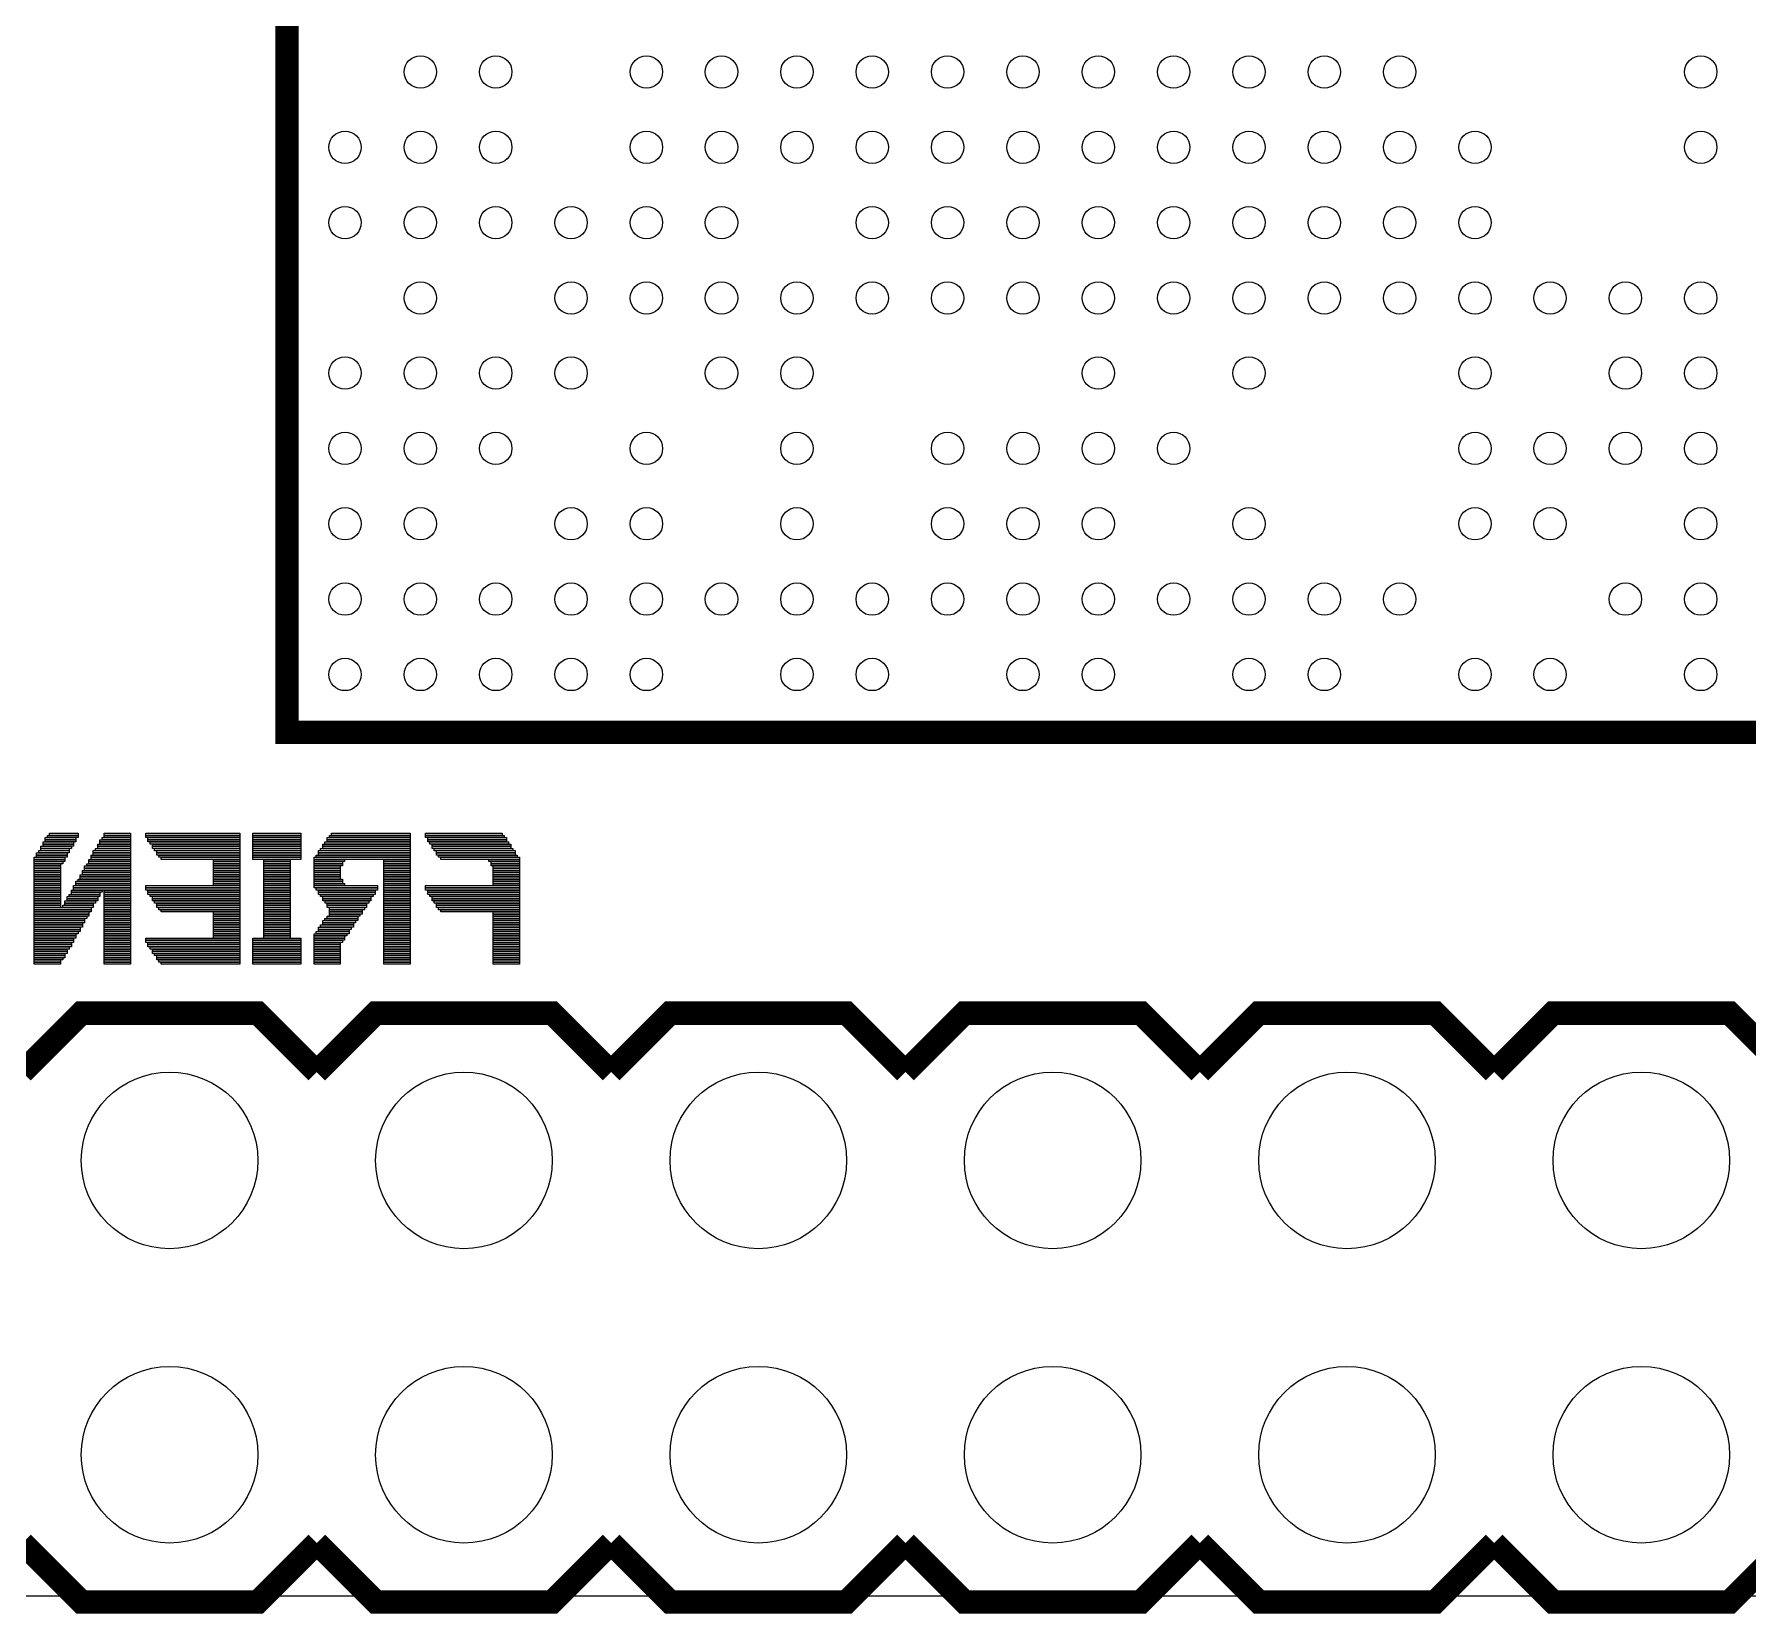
# Model space of a CAD drawing. Extents: x -18.1 to 63.6, y -0.2 to 55.2.
# Drawn here: x 15 to 29.79, y -0.15 to 13.48 of the extents above; entities that cross this region are included whole.
import ezdxf

# ---------------------------------------------------------------- set-up
doc = ezdxf.new("R2010")
doc.units = 0
doc.header["$MEASUREMENT"] = 0
for name, color, linetype in [('BG_OUTLINE', 4, 'CONTINUOUS'), ('PG_SILKSCREEN_BOTTOM', 10, 'CONTINUOUS'), ('PG_SILKSCREEN_TOP', 11, 'CONTINUOUS'), ('PIN_BOTTOM', 13, 'CONTINUOUS'), ('PIN_TOP', 12, 'CONTINUOUS')]:
    doc.layers.add(name, color=color, linetype=linetype)

msp = doc.modelspace()

# ---------------------------------------------------------------- linework, layer by layer
at = {"layer": 'BG_OUTLINE'}
msp.add_lwpolyline([(0, 2.3), (0, 37.7, -0.414214), (2.3, 40), (37.7, 40, -0.414214), (40, 37.7), (40, 2.3, -0.414214), (37.7, 0), (2.3, 0, -0.414214)], format="xyb", close=True, dxfattribs=at)
at = {"layer": 'PG_SILKSCREEN_BOTTOM', "const_width": 0.2007}
msp.add_lwpolyline([(31.181, 7.4524), (17.1806, 7.4524), (17.1806, 21.4528), (31.181, 21.4528)], close=True, dxfattribs=at)
at = {"layer": 'PG_SILKSCREEN_BOTTOM'}
for points in [[(15.339, 6.4889), (15.075, 6.4889), (15.075, 6.5078), (15.339, 6.5078)], [(15.3578, 6.5266), (15.0938, 6.5266), (15.0938, 6.5454), (15.3578, 6.5454)], [(15.3578, 6.5078), (15.0938, 6.5078), (15.0938, 6.5266), (15.3578, 6.5266)], [(15.3767, 6.5455), (15.1127, 6.5455), (15.1127, 6.5644), (15.3767, 6.5644)], [(15.3767, 6.5642), (15.1315, 6.5642), (15.1315, 6.5832), (15.3767, 6.5832)], [(15.8294, 6.5078), (15.5652, 6.5078), (15.5652, 6.5266), (15.8294, 6.5266)], [(15.8294, 6.4889), (15.5652, 6.4889), (15.5652, 6.5078), (15.8294, 6.5078)], [(15.8294, 6.5266), (15.5842, 6.5266), (15.5842, 6.5454), (15.8294, 6.5454)], [(15.8294, 6.5642), (15.603, 6.5642), (15.603, 6.5832), (15.8294, 6.5832)], [(15.8294, 6.5455), (15.603, 6.5455), (15.603, 6.5644), (15.8294, 6.5644)], [(16.7724, 6.5642), (15.9614, 6.5642), (15.9614, 6.5832), (16.7724, 6.5832)], [(16.7724, 6.5455), (15.9614, 6.5455), (15.9614, 6.5644), (16.7724, 6.5644)], [(16.7724, 6.5266), (15.9802, 6.5266), (15.9802, 6.5454), (16.7724, 6.5454)], [(16.7724, 6.5078), (15.9802, 6.5078), (15.9802, 6.5266), (16.7724, 6.5266)], [(16.7724, 6.4889), (15.999, 6.4889), (15.999, 6.5078), (16.7724, 6.5078)], [(17.3004, 6.5642), (16.8855, 6.5642), (16.8855, 6.5832), (17.3004, 6.5832)], [(17.3004, 6.5455), (16.8855, 6.5455), (16.8855, 6.5644), (17.3004, 6.5644)], [(17.3004, 6.5266), (16.8855, 6.5266), (16.8855, 6.5454), (17.3004, 6.5454)], [(17.3004, 6.5078), (16.8855, 6.5078), (16.8855, 6.5266), (17.3004, 6.5266)], [(17.3004, 6.4889), (16.8855, 6.4889), (16.8855, 6.5078), (17.3004, 6.5078)], [(18.2434, 6.4889), (17.5078, 6.4889), (17.5078, 6.5078), (18.2434, 6.5078)], [(18.2434, 6.5266), (17.5268, 6.5266), (17.5268, 6.5454), (18.2434, 6.5454)], [(18.2434, 6.5078), (17.5268, 6.5078), (17.5268, 6.5266), (18.2434, 6.5266)], [(18.2434, 6.5455), (17.5456, 6.5455), (17.5456, 6.5644), (18.2434, 6.5644)], [(18.2434, 6.5642), (17.5644, 6.5642), (17.5644, 6.5832), (18.2434, 6.5832)], [(19.0356, 6.5642), (18.3754, 6.5642), (18.3754, 6.5832), (19.0356, 6.5832)], [(19.0543, 6.5455), (18.3754, 6.5455), (18.3754, 6.5644), (19.0543, 6.5644)], [(19.0733, 6.5266), (18.3943, 6.5266), (18.3943, 6.5454), (19.0733, 6.5454)], [(19.0733, 6.5078), (18.3943, 6.5078), (18.3943, 6.5266), (19.0733, 6.5266)], [(19.092, 6.4889), (18.4132, 6.4889), (18.4132, 6.5078), (19.092, 6.5078)], [(15.2636, 6.3568), (14.9996, 6.3568), (14.9996, 6.3758), (15.2636, 6.3758)], [(15.2824, 6.3946), (15.0184, 6.3946), (15.0184, 6.4134), (15.2824, 6.4134)], [(15.2824, 6.3756), (15.0184, 6.3756), (15.0184, 6.3946), (15.2824, 6.3946)], [(15.3013, 6.4134), (15.0372, 6.4134), (15.0372, 6.4324), (15.3013, 6.4324)], [(15.3201, 6.4512), (15.0561, 6.4512), (15.0561, 6.47), (15.3201, 6.47)], [(15.3013, 6.4322), (15.0561, 6.4322), (15.0561, 6.4512), (15.3013, 6.4512)], [(15.339, 6.47), (15.075, 6.47), (15.075, 6.4888), (15.339, 6.4888)], [(15.8294, 6.3756), (15.49, 6.3756), (15.49, 6.3946), (15.8294, 6.3946)], [(15.8294, 6.3568), (15.49, 6.3568), (15.49, 6.3758), (15.8294, 6.3758)], [(15.8294, 6.4134), (15.5086, 6.4134), (15.5086, 6.4324), (15.8294, 6.4324)], [(15.8294, 6.3946), (15.5086, 6.3946), (15.5086, 6.4134), (15.8294, 6.4134)], [(15.8294, 6.4322), (15.5276, 6.4322), (15.5276, 6.4512), (15.8294, 6.4512)], [(15.8294, 6.47), (15.5464, 6.47), (15.5464, 6.4888), (15.8294, 6.4888)], [(15.8294, 6.4512), (15.5464, 6.4512), (15.5464, 6.47), (15.8294, 6.47)], [(16.7724, 6.47), (16.018, 6.47), (16.018, 6.4888), (16.7724, 6.4888)], [(16.7724, 6.4512), (16.018, 6.4512), (16.018, 6.47), (16.7724, 6.47)], [(16.7724, 6.4322), (16.0368, 6.4322), (16.0368, 6.4512), (16.7724, 6.4512)], [(16.7724, 6.4134), (16.0557, 6.4134), (16.0557, 6.4324), (16.7724, 6.4324)], [(16.7724, 6.3946), (16.0557, 6.3946), (16.0557, 6.4134), (16.7724, 6.4134)], [(16.7724, 6.3756), (16.0744, 6.3756), (16.0744, 6.3946), (16.7724, 6.3946)], [(16.7724, 6.3568), (16.0934, 6.3568), (16.0934, 6.3758), (16.7724, 6.3758)], [(17.3004, 6.47), (16.8855, 6.47), (16.8855, 6.4888), (17.3004, 6.4888)], [(17.3004, 6.4512), (16.8855, 6.4512), (16.8855, 6.47), (17.3004, 6.47)], [(17.3004, 6.4322), (16.8855, 6.4322), (16.8855, 6.4512), (17.3004, 6.4512)], [(17.3004, 6.4134), (16.8855, 6.4134), (16.8855, 6.4324), (17.3004, 6.4324)], [(17.3004, 6.3946), (16.8855, 6.3946), (16.8855, 6.4134), (17.3004, 6.4134)], [(17.3004, 6.3756), (16.8855, 6.3756), (16.8855, 6.3946), (17.3004, 6.3946)], [(17.3004, 6.3568), (16.8855, 6.3568), (16.8855, 6.3758), (17.3004, 6.3758)], [(18.2434, 6.3568), (17.4136, 6.3568), (17.4136, 6.3758), (18.2434, 6.3758)], [(18.2434, 6.3756), (17.4324, 6.3756), (17.4324, 6.3946), (18.2434, 6.3946)], [(18.2435, 6.4134), (17.4514, 6.4134), (17.4514, 6.4324), (18.2435, 6.4324)], [(18.2435, 6.3946), (17.4514, 6.3946), (17.4514, 6.4134), (18.2435, 6.4134)], [(18.2434, 6.4322), (17.4702, 6.4322), (17.4702, 6.4512), (18.2434, 6.4512)], [(18.2434, 6.47), (17.489, 6.47), (17.489, 6.4888), (18.2434, 6.4888)], [(18.2434, 6.4512), (17.489, 6.4512), (17.489, 6.47), (18.2434, 6.47)], [(19.111, 6.47), (18.432, 6.47), (18.432, 6.4888), (19.111, 6.4888)], [(19.111, 6.4512), (18.432, 6.4512), (18.432, 6.47), (19.111, 6.47)], [(19.1299, 6.4322), (18.4509, 6.4322), (18.4509, 6.4512), (19.1299, 6.4512)], [(19.1486, 6.4134), (18.4698, 6.4134), (18.4698, 6.4324), (19.1486, 6.4324)], [(19.1486, 6.3946), (18.4698, 6.3946), (18.4698, 6.4134), (19.1486, 6.4134)], [(19.1676, 6.3756), (18.4886, 6.3756), (18.4886, 6.3946), (19.1676, 6.3946)], [(19.1863, 6.3568), (18.5075, 6.3568), (18.5075, 6.3758), (19.1863, 6.3758)], [(15.2258, 6.3002), (14.9994, 6.3002), (14.9994, 6.3192), (15.2258, 6.3192)], [(15.2258, 6.2814), (14.9994, 6.2814), (14.9994, 6.3002), (15.2258, 6.3002)], [(15.2258, 6.2626), (14.9994, 6.2626), (14.9994, 6.2814), (15.2258, 6.2814)], [(15.2258, 6.2437), (14.9994, 6.2437), (14.9994, 6.2626), (15.2258, 6.2626)], [(15.2258, 6.2248), (14.9994, 6.2248), (14.9994, 6.2437), (15.2258, 6.2437)], [(15.2258, 6.206), (14.9994, 6.206), (14.9994, 6.2248), (15.2258, 6.2248)], [(15.2447, 6.3192), (14.9995, 6.3192), (14.9995, 6.338), (15.2447, 6.338)], [(15.2636, 6.338), (14.9996, 6.338), (14.9996, 6.3568), (15.2636, 6.3568)], [(15.8294, 6.206), (15.3956, 6.206), (15.3956, 6.2248), (15.8294, 6.2248)], [(15.8294, 6.2437), (15.4144, 6.2437), (15.4144, 6.2626), (15.8294, 6.2626)], [(15.8294, 6.2248), (15.4144, 6.2248), (15.4144, 6.2437), (15.8294, 6.2437)], [(15.8294, 6.2814), (15.4332, 6.2814), (15.4332, 6.3002), (15.8294, 6.3002)], [(15.8294, 6.2626), (15.4332, 6.2626), (15.4332, 6.2814), (15.8294, 6.2814)], [(15.8294, 6.3002), (15.4522, 6.3002), (15.4522, 6.3192), (15.8294, 6.3192)], [(15.8294, 6.338), (15.471, 6.338), (15.471, 6.3568), (15.8294, 6.3568)], [(15.8294, 6.3192), (15.471, 6.3192), (15.471, 6.338), (15.8294, 6.338)], [(16.7724, 6.338), (16.546, 6.338), (16.546, 6.3568), (16.7724, 6.3568)], [(16.7724, 6.3192), (16.546, 6.3192), (16.546, 6.338), (16.7724, 6.338)], [(16.7724, 6.3002), (16.546, 6.3002), (16.546, 6.3192), (16.7724, 6.3192)], [(16.7724, 6.2814), (16.546, 6.2814), (16.546, 6.3002), (16.7724, 6.3002)], [(16.7724, 6.2626), (16.546, 6.2626), (16.546, 6.2814), (16.7724, 6.2814)], [(16.7724, 6.2437), (16.546, 6.2437), (16.546, 6.2626), (16.7724, 6.2626)], [(16.7724, 6.2248), (16.546, 6.2248), (16.546, 6.2437), (16.7724, 6.2437)], [(16.7724, 6.206), (16.546, 6.206), (16.546, 6.2248), (16.7724, 6.2248)], [(17.2062, 6.338), (16.9798, 6.338), (16.9798, 6.3568), (17.2062, 6.3568)], [(17.2062, 6.3192), (16.9798, 6.3192), (16.9798, 6.338), (17.2062, 6.338)], [(17.2062, 6.3002), (16.9798, 6.3002), (16.9798, 6.3192), (17.2062, 6.3192)], [(17.2062, 6.2814), (16.9798, 6.2814), (16.9798, 6.3002), (17.2062, 6.3002)], [(17.2062, 6.2626), (16.9798, 6.2626), (16.9798, 6.2814), (17.2062, 6.2814)], [(17.2062, 6.2437), (16.9798, 6.2437), (16.9798, 6.2626), (17.2062, 6.2626)], [(17.2062, 6.2248), (16.9798, 6.2248), (16.9798, 6.2437), (17.2062, 6.2437)], [(17.2062, 6.206), (16.9798, 6.206), (16.9798, 6.2248), (17.2062, 6.2248)], [(17.6776, 6.338), (17.4136, 6.338), (17.4136, 6.3568), (17.6776, 6.3568)], [(17.6588, 6.3192), (17.4136, 6.3192), (17.4136, 6.338), (17.6588, 6.338)], [(17.6588, 6.3002), (17.4136, 6.3002), (17.4136, 6.3192), (17.6588, 6.3192)], [(17.64, 6.2814), (17.4136, 6.2814), (17.4136, 6.3002), (17.64, 6.3002)], [(17.64, 6.2626), (17.4136, 6.2626), (17.4136, 6.2814), (17.64, 6.2814)], [(17.64, 6.2437), (17.4136, 6.2437), (17.4136, 6.2626), (17.64, 6.2626)], [(17.64, 6.2248), (17.4136, 6.2248), (17.4136, 6.2437), (17.64, 6.2437)], [(17.64, 6.206), (17.4136, 6.206), (17.4136, 6.2248), (17.64, 6.2248)], [(18.2434, 6.338), (18.017, 6.338), (18.017, 6.3568), (18.2434, 6.3568)], [(18.2434, 6.3192), (18.017, 6.3192), (18.017, 6.338), (18.2434, 6.338)], [(18.2434, 6.3002), (18.017, 6.3002), (18.017, 6.3192), (18.2434, 6.3192)], [(18.2434, 6.2814), (18.017, 6.2814), (18.017, 6.3002), (18.2434, 6.3002)], [(18.2434, 6.2626), (18.017, 6.2626), (18.017, 6.2814), (18.2434, 6.2814)], [(18.2434, 6.2437), (18.017, 6.2437), (18.017, 6.2626), (18.2434, 6.2626)], [(18.2434, 6.2248), (18.017, 6.2248), (18.017, 6.2437), (18.2434, 6.2437)], [(18.2434, 6.206), (18.017, 6.206), (18.017, 6.2248), (18.2434, 6.2248)], [(19.1864, 6.338), (18.9224, 6.338), (18.9224, 6.3568), (19.1864, 6.3568)], [(19.1864, 6.3192), (18.9412, 6.3192), (18.9412, 6.338), (19.1864, 6.338)], [(19.1864, 6.3002), (18.9412, 6.3002), (18.9412, 6.3192), (19.1864, 6.3192)], [(19.1863, 6.2814), (18.96, 6.2814), (18.96, 6.3002), (19.1863, 6.3002)], [(19.1863, 6.2626), (18.96, 6.2626), (18.96, 6.2814), (19.1863, 6.2814)], [(19.1863, 6.2437), (18.96, 6.2437), (18.96, 6.2626), (19.1863, 6.2626)], [(19.1863, 6.2248), (18.96, 6.2248), (18.96, 6.2437), (19.1863, 6.2437)], [(19.1863, 6.206), (18.96, 6.206), (18.96, 6.2248), (19.1863, 6.2248)], [(15.2258, 6.1871), (14.9994, 6.1871), (14.9994, 6.206), (15.2258, 6.206)], [(15.2258, 6.1683), (14.9994, 6.1683), (14.9994, 6.1872), (15.2258, 6.1872)], [(15.2258, 6.1494), (14.9994, 6.1494), (14.9994, 6.1682), (15.2258, 6.1682)], [(15.2258, 6.1306), (14.9994, 6.1306), (14.9994, 6.1494), (15.2258, 6.1494)], [(15.2258, 6.1117), (14.9994, 6.1117), (14.9994, 6.1305), (15.2258, 6.1305)], [(15.2258, 6.0928), (14.9994, 6.0928), (14.9994, 6.1116), (15.2258, 6.1116)], [(15.2258, 6.074), (14.9994, 6.074), (14.9994, 6.0928), (15.2258, 6.0928)], [(15.2258, 6.0551), (14.9994, 6.0551), (14.9994, 6.074), (15.2258, 6.074)], [(15.5653, 6.0551), (15.3201, 6.0551), (15.3201, 6.074), (15.5653, 6.074)], [(15.5842, 6.074), (15.3202, 6.074), (15.3202, 6.0928), (15.5842, 6.0928)], [(15.8294, 6.1117), (15.339, 6.1117), (15.339, 6.1305), (15.8294, 6.1305)], [(15.8294, 6.0928), (15.339, 6.0928), (15.339, 6.1116), (15.8294, 6.1116)], [(15.8294, 6.1494), (15.3578, 6.1494), (15.3578, 6.1682), (15.8294, 6.1682)], [(15.8294, 6.1306), (15.3578, 6.1306), (15.3578, 6.1494), (15.8294, 6.1494)], [(15.8294, 6.1683), (15.3768, 6.1683), (15.3768, 6.1872), (15.8294, 6.1872)], [(15.8294, 6.1871), (15.3956, 6.1871), (15.3956, 6.206), (15.8294, 6.206)], [(15.8294, 6.074), (15.603, 6.074), (15.603, 6.0928), (15.8294, 6.0928)], [(15.8294, 6.0551), (15.603, 6.0551), (15.603, 6.074), (15.8294, 6.074)], [(16.7724, 6.1117), (15.9614, 6.1117), (15.9614, 6.1305), (16.7724, 6.1305)], [(16.7724, 6.0928), (15.9614, 6.0928), (15.9614, 6.1116), (16.7724, 6.1116)], [(16.7724, 6.074), (15.9802, 6.074), (15.9802, 6.0928), (16.7724, 6.0928)], [(16.7724, 6.0551), (15.9802, 6.0551), (15.9802, 6.074), (16.7724, 6.074)], [(16.7724, 6.1871), (16.546, 6.1871), (16.546, 6.206), (16.7724, 6.206)], [(16.7724, 6.1683), (16.546, 6.1683), (16.546, 6.1872), (16.7724, 6.1872)], [(16.7724, 6.1494), (16.546, 6.1494), (16.546, 6.1682), (16.7724, 6.1682)], [(16.7724, 6.1306), (16.546, 6.1306), (16.546, 6.1494), (16.7724, 6.1494)], [(17.2062, 6.1871), (16.9798, 6.1871), (16.9798, 6.206), (17.2062, 6.206)], [(17.2062, 6.1683), (16.9798, 6.1683), (16.9798, 6.1872), (17.2062, 6.1872)], [(17.2062, 6.1494), (16.9798, 6.1494), (16.9798, 6.1682), (17.2062, 6.1682)], [(17.2062, 6.1306), (16.9798, 6.1306), (16.9798, 6.1494), (17.2062, 6.1494)], [(17.2062, 6.1117), (16.9798, 6.1117), (16.9798, 6.1305), (17.2062, 6.1305)], [(17.2062, 6.0928), (16.9798, 6.0928), (16.9798, 6.1116), (17.2062, 6.1116)], [(17.2062, 6.074), (16.9798, 6.074), (16.9798, 6.0928), (17.2062, 6.0928)], [(17.2062, 6.0551), (16.9798, 6.0551), (16.9798, 6.074), (17.2062, 6.074)], [(17.64, 6.1871), (17.4136, 6.1871), (17.4136, 6.206), (17.64, 6.206)], [(17.6588, 6.1683), (17.4136, 6.1683), (17.4136, 6.1872), (17.6588, 6.1872)], [(17.6588, 6.1494), (17.4136, 6.1494), (17.4136, 6.1682), (17.6588, 6.1682)], [(17.6776, 6.1306), (17.4136, 6.1306), (17.4136, 6.1494), (17.6776, 6.1494)], [(17.9604, 6.1117), (17.4136, 6.1117), (17.4136, 6.1305), (17.9604, 6.1305)], [(17.9605, 6.0928), (17.4325, 6.0928), (17.4325, 6.1116), (17.9605, 6.1116)], [(17.9417, 6.074), (17.4513, 6.074), (17.4513, 6.0928), (17.9417, 6.0928)], [(17.9417, 6.0551), (17.4513, 6.0551), (17.4513, 6.074), (17.9417, 6.074)], [(18.2434, 6.1871), (18.017, 6.1871), (18.017, 6.206), (18.2434, 6.206)], [(18.2434, 6.1683), (18.017, 6.1683), (18.017, 6.1872), (18.2434, 6.1872)], [(18.2434, 6.1494), (18.017, 6.1494), (18.017, 6.1682), (18.2434, 6.1682)], [(18.2434, 6.1306), (18.017, 6.1306), (18.017, 6.1494), (18.2434, 6.1494)], [(18.2434, 6.1117), (18.017, 6.1117), (18.017, 6.1305), (18.2434, 6.1305)], [(18.2434, 6.0928), (18.017, 6.0928), (18.017, 6.1116), (18.2434, 6.1116)], [(18.2434, 6.074), (18.017, 6.074), (18.017, 6.0928), (18.2434, 6.0928)], [(18.2434, 6.0551), (18.017, 6.0551), (18.017, 6.074), (18.2434, 6.074)], [(19.1863, 6.1117), (18.3754, 6.1117), (18.3754, 6.1305), (19.1863, 6.1305)], [(19.1863, 6.0928), (18.3754, 6.0928), (18.3754, 6.1116), (19.1863, 6.1116)], [(19.1865, 6.074), (18.3943, 6.074), (18.3943, 6.0928), (19.1865, 6.0928)], [(19.1865, 6.0551), (18.3943, 6.0551), (18.3943, 6.074), (19.1865, 6.074)], [(19.1863, 6.1871), (18.96, 6.1871), (18.96, 6.206), (19.1863, 6.206)], [(19.1863, 6.1683), (18.96, 6.1683), (18.96, 6.1872), (19.1863, 6.1872)], [(19.1863, 6.1494), (18.96, 6.1494), (18.96, 6.1682), (19.1863, 6.1682)], [(19.1863, 6.1306), (18.96, 6.1306), (18.96, 6.1494), (19.1863, 6.1494)], [(15.2258, 6.0362), (14.9994, 6.0362), (14.9994, 6.0552), (15.2258, 6.0552)], [(15.2258, 6.0174), (14.9994, 6.0174), (14.9994, 6.0362), (15.2258, 6.0362)], [(15.2258, 5.9985), (14.9994, 5.9985), (14.9994, 6.0174), (15.2258, 6.0174)], [(15.2258, 5.9797), (14.9994, 5.9797), (14.9994, 5.9986), (15.2258, 5.9986)], [(15.2258, 5.9608), (14.9994, 5.9608), (14.9994, 5.9796), (15.2258, 5.9796)], [(15.2258, 5.942), (14.9994, 5.942), (14.9994, 5.9608), (15.2258, 5.9608)], [(15.4899, 5.923), (14.9995, 5.923), (14.9995, 5.942), (15.4899, 5.942)], [(15.4899, 5.9042), (14.9995, 5.9042), (14.9995, 5.923), (15.4899, 5.923)], [(15.5087, 5.942), (15.2447, 5.942), (15.2447, 5.9608), (15.5087, 5.9608)], [(15.5276, 5.9797), (15.2636, 5.9797), (15.2636, 5.9986), (15.5276, 5.9986)], [(15.5086, 5.9608), (15.2636, 5.9608), (15.2636, 5.9796), (15.5086, 5.9796)], [(15.5464, 6.0174), (15.2824, 6.0174), (15.2824, 6.0362), (15.5464, 6.0362)], [(15.5464, 5.9985), (15.2824, 5.9985), (15.2824, 6.0174), (15.5464, 6.0174)], [(15.5653, 6.0362), (15.3013, 6.0362), (15.3013, 6.0552), (15.5653, 6.0552)], [(15.8294, 6.0362), (15.603, 6.0362), (15.603, 6.0552), (15.8294, 6.0552)], [(15.8294, 6.0174), (15.603, 6.0174), (15.603, 6.0362), (15.8294, 6.0362)], [(15.8294, 5.9985), (15.603, 5.9985), (15.603, 6.0174), (15.8294, 6.0174)], [(15.8294, 5.9797), (15.603, 5.9797), (15.603, 5.9986), (15.8294, 5.9986)], [(15.8294, 5.9608), (15.603, 5.9608), (15.603, 5.9796), (15.8294, 5.9796)], [(15.8294, 5.942), (15.603, 5.942), (15.603, 5.9608), (15.8294, 5.9608)], [(15.8294, 5.923), (15.603, 5.923), (15.603, 5.942), (15.8294, 5.942)], [(15.8294, 5.9042), (15.603, 5.9042), (15.603, 5.923), (15.8294, 5.923)], [(16.7724, 6.0362), (15.999, 6.0362), (15.999, 6.0552), (16.7724, 6.0552)], [(16.7724, 6.0174), (16.018, 6.0174), (16.018, 6.0362), (16.7724, 6.0362)], [(16.7724, 5.9985), (16.018, 5.9985), (16.018, 6.0174), (16.7724, 6.0174)], [(16.7724, 5.9797), (16.0368, 5.9797), (16.0368, 5.9986), (16.7724, 5.9986)], [(16.7724, 5.9608), (16.0557, 5.9608), (16.0557, 5.9796), (16.7724, 5.9796)], [(16.7724, 5.942), (16.0557, 5.942), (16.0557, 5.9608), (16.7724, 5.9608)], [(16.7724, 5.923), (16.0744, 5.923), (16.0744, 5.942), (16.7724, 5.942)], [(16.7724, 5.9042), (16.0934, 5.9042), (16.0934, 5.923), (16.7724, 5.923)], [(17.2062, 6.0362), (16.9798, 6.0362), (16.9798, 6.0552), (17.2062, 6.0552)], [(17.2062, 6.0174), (16.9798, 6.0174), (16.9798, 6.0362), (17.2062, 6.0362)], [(17.2062, 5.9985), (16.9798, 5.9985), (16.9798, 6.0174), (17.2062, 6.0174)], [(17.2062, 5.9797), (16.9798, 5.9797), (16.9798, 5.9986), (17.2062, 5.9986)], [(17.2062, 5.9608), (16.9798, 5.9608), (16.9798, 5.9796), (17.2062, 5.9796)], [(17.2062, 5.942), (16.9798, 5.942), (16.9798, 5.9608), (17.2062, 5.9608)], [(17.2062, 5.923), (16.9798, 5.923), (16.9798, 5.942), (17.2062, 5.942)], [(17.2062, 5.9042), (16.9798, 5.9042), (16.9798, 5.923), (17.2062, 5.923)], [(17.9228, 6.0362), (17.4702, 6.0362), (17.4702, 6.0552), (17.9228, 6.0552)], [(17.904, 6.0174), (17.489, 6.0174), (17.489, 6.0362), (17.904, 6.0362)], [(17.904, 5.9985), (17.489, 5.9985), (17.489, 6.0174), (17.904, 6.0174)], [(17.8851, 5.9797), (17.5079, 5.9797), (17.5079, 5.9986), (17.8851, 5.9986)], [(17.8662, 5.9608), (17.5268, 5.9608), (17.5268, 5.9796), (17.8662, 5.9796)], [(17.8662, 5.942), (17.5268, 5.942), (17.5268, 5.9608), (17.8662, 5.9608)], [(17.8474, 5.923), (17.5456, 5.923), (17.5456, 5.942), (17.8474, 5.942)], [(17.8285, 5.9042), (17.5456, 5.9042), (17.5456, 5.923), (17.8285, 5.923)], [(18.2434, 6.0362), (18.017, 6.0362), (18.017, 6.0552), (18.2434, 6.0552)], [(18.2434, 6.0174), (18.017, 6.0174), (18.017, 6.0362), (18.2434, 6.0362)], [(18.2434, 5.9985), (18.017, 5.9985), (18.017, 6.0174), (18.2434, 6.0174)], [(18.2434, 5.9797), (18.017, 5.9797), (18.017, 5.9986), (18.2434, 5.9986)], [(18.2434, 5.9608), (18.017, 5.9608), (18.017, 5.9796), (18.2434, 5.9796)], [(18.2434, 5.942), (18.017, 5.942), (18.017, 5.9608), (18.2434, 5.9608)], [(18.2434, 5.923), (18.017, 5.923), (18.017, 5.942), (18.2434, 5.942)], [(18.2434, 5.9042), (18.017, 5.9042), (18.017, 5.923), (18.2434, 5.923)], [(19.1864, 6.0362), (18.4132, 6.0362), (18.4132, 6.0552), (19.1864, 6.0552)], [(19.1864, 6.0174), (18.432, 6.0174), (18.432, 6.0362), (19.1864, 6.0362)], [(19.1864, 5.9985), (18.432, 5.9985), (18.432, 6.0174), (19.1864, 6.0174)], [(19.1864, 5.9797), (18.4508, 5.9797), (18.4508, 5.9986), (19.1864, 5.9986)], [(19.1864, 5.9608), (18.4698, 5.9608), (18.4698, 5.9796), (19.1864, 5.9796)], [(19.1864, 5.942), (18.4698, 5.942), (18.4698, 5.9608), (19.1864, 5.9608)], [(19.1864, 5.923), (18.4886, 5.923), (18.4886, 5.942), (19.1864, 5.942)], [(19.1863, 5.9042), (18.5075, 5.9042), (18.5075, 5.923), (19.1863, 5.923)], [(15.471, 5.8854), (14.9994, 5.8854), (14.9994, 5.9042), (15.471, 5.9042)], [(15.471, 5.8664), (14.9994, 5.8664), (14.9994, 5.8854), (15.471, 5.8854)], [(15.4522, 5.8477), (14.9994, 5.8477), (14.9994, 5.8666), (15.4522, 5.8666)], [(15.4144, 5.791), (14.9994, 5.791), (14.9994, 5.81), (15.4144, 5.81)], [(15.4144, 5.7722), (14.9994, 5.7722), (14.9994, 5.791), (15.4144, 5.791)], [(15.3956, 5.7534), (14.9994, 5.7534), (14.9994, 5.7723), (15.3956, 5.7723)], [(15.4333, 5.8287), (14.9995, 5.8287), (14.9995, 5.8477), (15.4333, 5.8477)], [(15.4333, 5.8098), (14.9995, 5.8098), (14.9995, 5.8288), (15.4333, 5.8288)], [(15.8294, 5.8854), (15.603, 5.8854), (15.603, 5.9042), (15.8294, 5.9042)], [(15.8294, 5.8664), (15.603, 5.8664), (15.603, 5.8854), (15.8294, 5.8854)], [(15.8294, 5.8477), (15.603, 5.8477), (15.603, 5.8666), (15.8294, 5.8666)], [(15.8294, 5.8287), (15.603, 5.8287), (15.603, 5.8477), (15.8294, 5.8477)], [(15.8294, 5.8098), (15.603, 5.8098), (15.603, 5.8288), (15.8294, 5.8288)], [(15.8294, 5.791), (15.603, 5.791), (15.603, 5.81), (15.8294, 5.81)], [(15.8294, 5.7722), (15.603, 5.7722), (15.603, 5.791), (15.8294, 5.791)], [(15.8294, 5.7534), (15.603, 5.7534), (15.603, 5.7723), (15.8294, 5.7723)], [(16.7724, 5.8854), (16.546, 5.8854), (16.546, 5.9042), (16.7724, 5.9042)], [(16.7724, 5.8664), (16.546, 5.8664), (16.546, 5.8854), (16.7724, 5.8854)], [(16.7724, 5.8477), (16.546, 5.8477), (16.546, 5.8666), (16.7724, 5.8666)], [(16.7724, 5.8287), (16.546, 5.8287), (16.546, 5.8477), (16.7724, 5.8477)], [(16.7724, 5.8098), (16.546, 5.8098), (16.546, 5.8288), (16.7724, 5.8288)], [(16.7724, 5.791), (16.546, 5.791), (16.546, 5.81), (16.7724, 5.81)], [(16.7724, 5.7722), (16.546, 5.7722), (16.546, 5.791), (16.7724, 5.791)], [(16.7724, 5.7534), (16.546, 5.7534), (16.546, 5.7723), (16.7724, 5.7723)], [(17.2062, 5.8854), (16.9798, 5.8854), (16.9798, 5.9042), (17.2062, 5.9042)], [(17.2062, 5.8664), (16.9798, 5.8664), (16.9798, 5.8854), (17.2062, 5.8854)], [(17.2062, 5.8477), (16.9798, 5.8477), (16.9798, 5.8666), (17.2062, 5.8666)], [(17.2062, 5.8287), (16.9798, 5.8287), (16.9798, 5.8477), (17.2062, 5.8477)], [(17.2062, 5.8098), (16.9798, 5.8098), (16.9798, 5.8288), (17.2062, 5.8288)], [(17.2062, 5.791), (16.9798, 5.791), (16.9798, 5.81), (17.2062, 5.81)], [(17.2062, 5.7722), (16.9798, 5.7722), (16.9798, 5.791), (17.2062, 5.791)], [(17.2062, 5.7534), (16.9798, 5.7534), (16.9798, 5.7723), (17.2062, 5.7723)], [(17.7342, 5.7534), (17.4512, 5.7534), (17.4512, 5.7723), (17.7342, 5.7723)], [(17.7531, 5.7722), (17.4702, 5.7722), (17.4702, 5.791), (17.7531, 5.791)], [(17.7719, 5.8098), (17.489, 5.8098), (17.489, 5.8288), (17.7719, 5.8288)], [(17.753, 5.791), (17.489, 5.791), (17.489, 5.81), (17.753, 5.81)], [(17.7908, 5.8287), (17.5078, 5.8287), (17.5078, 5.8477), (17.7908, 5.8477)], [(17.7908, 5.8477), (17.5268, 5.8477), (17.5268, 5.8666), (17.7908, 5.8666)], [(17.8285, 5.8854), (17.5456, 5.8854), (17.5456, 5.9042), (17.8285, 5.9042)], [(17.8096, 5.8664), (17.5456, 5.8664), (17.5456, 5.8854), (17.8096, 5.8854)], [(18.2434, 5.8854), (18.017, 5.8854), (18.017, 5.9042), (18.2434, 5.9042)], [(18.2434, 5.8664), (18.017, 5.8664), (18.017, 5.8854), (18.2434, 5.8854)], [(18.2434, 5.8477), (18.017, 5.8477), (18.017, 5.8666), (18.2434, 5.8666)], [(18.2434, 5.8287), (18.017, 5.8287), (18.017, 5.8477), (18.2434, 5.8477)], [(18.2434, 5.8098), (18.017, 5.8098), (18.017, 5.8288), (18.2434, 5.8288)], [(18.2434, 5.791), (18.017, 5.791), (18.017, 5.81), (18.2434, 5.81)], [(18.2434, 5.7722), (18.017, 5.7722), (18.017, 5.791), (18.2434, 5.791)], [(18.2434, 5.7534), (18.017, 5.7534), (18.017, 5.7723), (18.2434, 5.7723)], [(19.1863, 5.8854), (18.96, 5.8854), (18.96, 5.9042), (19.1863, 5.9042)], [(19.1863, 5.8664), (18.96, 5.8664), (18.96, 5.8854), (19.1863, 5.8854)], [(19.1863, 5.8477), (18.96, 5.8477), (18.96, 5.8666), (19.1863, 5.8666)], [(19.1863, 5.8287), (18.96, 5.8287), (18.96, 5.8477), (19.1863, 5.8477)], [(19.1863, 5.8098), (18.96, 5.8098), (18.96, 5.8288), (19.1863, 5.8288)], [(19.1863, 5.791), (18.96, 5.791), (18.96, 5.81), (19.1863, 5.81)], [(19.1863, 5.7722), (18.96, 5.7722), (18.96, 5.791), (19.1863, 5.791)], [(19.1863, 5.7534), (18.96, 5.7534), (18.96, 5.7723), (19.1863, 5.7723)], [(15.3956, 5.7344), (14.9994, 5.7344), (14.9994, 5.7534), (15.3956, 5.7534)], [(15.3767, 5.7156), (14.9995, 5.7156), (14.9995, 5.7345), (15.3767, 5.7345)], [(15.3579, 5.6968), (14.9995, 5.6968), (14.9995, 5.7156), (15.3579, 5.7156)], [(15.3579, 5.6778), (14.9995, 5.6778), (14.9995, 5.6968), (15.3579, 5.6968)], [(15.339, 5.659), (14.9995, 5.659), (14.9995, 5.6779), (15.339, 5.6779)], [(15.339, 5.6402), (14.9995, 5.6402), (14.9995, 5.659), (15.339, 5.659)], [(15.3201, 5.6212), (14.9995, 5.6212), (14.9995, 5.6402), (15.3201, 5.6402)], [(15.3201, 5.6025), (14.9995, 5.6025), (14.9995, 5.6214), (15.3201, 5.6214)], [(15.8294, 5.7344), (15.603, 5.7344), (15.603, 5.7534), (15.8294, 5.7534)], [(15.8294, 5.7156), (15.603, 5.7156), (15.603, 5.7345), (15.8294, 5.7345)], [(15.8294, 5.6968), (15.603, 5.6968), (15.603, 5.7156), (15.8294, 5.7156)], [(15.8294, 5.6778), (15.603, 5.6778), (15.603, 5.6968), (15.8294, 5.6968)], [(15.8294, 5.659), (15.603, 5.659), (15.603, 5.6779), (15.8294, 5.6779)], [(15.8294, 5.6402), (15.603, 5.6402), (15.603, 5.659), (15.8294, 5.659)], [(15.8294, 5.6212), (15.603, 5.6212), (15.603, 5.6402), (15.8294, 5.6402)], [(15.8294, 5.6025), (15.603, 5.6025), (15.603, 5.6214), (15.8294, 5.6214)], [(16.7724, 5.659), (15.9614, 5.659), (15.9614, 5.6779), (16.7724, 5.6779)], [(16.7724, 5.6402), (15.9614, 5.6402), (15.9614, 5.659), (16.7724, 5.659)], [(16.7724, 5.6212), (15.9802, 5.6212), (15.9802, 5.6402), (16.7724, 5.6402)], [(16.7724, 5.6025), (15.9802, 5.6025), (15.9802, 5.6214), (16.7724, 5.6214)], [(16.7724, 5.7344), (16.546, 5.7344), (16.546, 5.7534), (16.7724, 5.7534)], [(16.7724, 5.7156), (16.546, 5.7156), (16.546, 5.7345), (16.7724, 5.7345)], [(16.7724, 5.6968), (16.546, 5.6968), (16.546, 5.7156), (16.7724, 5.7156)], [(16.7724, 5.6778), (16.546, 5.6778), (16.546, 5.6968), (16.7724, 5.6968)], [(17.3004, 5.659), (16.8855, 5.659), (16.8855, 5.6779), (17.3004, 5.6779)], [(17.3004, 5.6402), (16.8855, 5.6402), (16.8855, 5.659), (17.3004, 5.659)], [(17.3004, 5.6212), (16.8855, 5.6212), (16.8855, 5.6402), (17.3004, 5.6402)], [(17.3004, 5.6025), (16.8855, 5.6025), (16.8855, 5.6214), (17.3004, 5.6214)], [(17.2062, 5.7344), (16.9798, 5.7344), (16.9798, 5.7534), (17.2062, 5.7534)], [(17.2062, 5.7156), (16.9798, 5.7156), (16.9798, 5.7345), (17.2062, 5.7345)], [(17.2062, 5.6968), (16.9798, 5.6968), (16.9798, 5.7156), (17.2062, 5.7156)], [(17.2062, 5.6778), (16.9798, 5.6778), (16.9798, 5.6968), (17.2062, 5.6968)], [(17.6964, 5.6968), (17.4135, 5.6968), (17.4135, 5.7156), (17.6964, 5.7156)], [(17.6776, 5.6778), (17.4136, 5.6778), (17.4136, 5.6968), (17.6776, 5.6968)], [(17.6776, 5.659), (17.4136, 5.659), (17.4136, 5.6779), (17.6776, 5.6779)], [(17.6588, 5.6402), (17.4136, 5.6402), (17.4136, 5.659), (17.6588, 5.659)], [(17.64, 5.6212), (17.4136, 5.6212), (17.4136, 5.6402), (17.64, 5.6402)], [(17.64, 5.6025), (17.4136, 5.6025), (17.4136, 5.6214), (17.64, 5.6214)], [(17.7154, 5.7156), (17.4324, 5.7156), (17.4324, 5.7345), (17.7154, 5.7345)], [(17.7154, 5.7344), (17.4512, 5.7344), (17.4512, 5.7534), (17.7154, 5.7534)], [(18.2434, 5.7344), (18.017, 5.7344), (18.017, 5.7534), (18.2434, 5.7534)], [(18.2434, 5.7156), (18.017, 5.7156), (18.017, 5.7345), (18.2434, 5.7345)], [(18.2434, 5.6968), (18.017, 5.6968), (18.017, 5.7156), (18.2434, 5.7156)], [(18.2434, 5.6778), (18.017, 5.6778), (18.017, 5.6968), (18.2434, 5.6968)], [(18.2434, 5.659), (18.017, 5.659), (18.017, 5.6779), (18.2434, 5.6779)], [(18.2434, 5.6402), (18.017, 5.6402), (18.017, 5.659), (18.2434, 5.659)], [(18.2434, 5.6212), (18.017, 5.6212), (18.017, 5.6402), (18.2434, 5.6402)], [(18.2434, 5.6025), (18.017, 5.6025), (18.017, 5.6214), (18.2434, 5.6214)], [(19.1863, 5.7344), (18.96, 5.7344), (18.96, 5.7534), (19.1863, 5.7534)], [(19.1863, 5.7156), (18.96, 5.7156), (18.96, 5.7345), (19.1863, 5.7345)], [(19.1863, 5.6968), (18.96, 5.6968), (18.96, 5.7156), (19.1863, 5.7156)], [(19.1863, 5.6778), (18.96, 5.6778), (18.96, 5.6968), (19.1863, 5.6968)], [(19.1863, 5.659), (18.96, 5.659), (18.96, 5.6779), (19.1863, 5.6779)], [(19.1863, 5.6402), (18.96, 5.6402), (18.96, 5.659), (19.1863, 5.659)], [(19.1863, 5.6212), (18.96, 5.6212), (18.96, 5.6402), (19.1863, 5.6402)], [(19.1863, 5.6025), (18.96, 5.6025), (18.96, 5.6214), (19.1863, 5.6214)], [(15.2823, 5.5648), (14.9994, 5.5648), (14.9994, 5.5836), (15.2823, 5.5836)], [(15.2823, 5.5458), (14.9994, 5.5458), (14.9994, 5.5648), (15.2823, 5.5648)], [(15.2258, 5.4704), (14.9994, 5.4704), (14.9994, 5.4894), (15.2258, 5.4894)], [(15.3013, 5.5836), (14.9995, 5.5836), (14.9995, 5.6025), (15.3013, 5.6025)], [(15.2447, 5.4892), (14.9995, 5.4892), (14.9995, 5.5082), (15.2447, 5.5082)], [(15.2636, 5.527), (14.9996, 5.527), (14.9996, 5.5458), (15.2636, 5.5458)], [(15.2636, 5.5082), (14.9996, 5.5082), (14.9996, 5.527), (15.2636, 5.527)], [(15.8294, 5.5836), (15.603, 5.5836), (15.603, 5.6025), (15.8294, 5.6025)], [(15.8294, 5.5648), (15.603, 5.5648), (15.603, 5.5836), (15.8294, 5.5836)], [(15.8294, 5.5458), (15.603, 5.5458), (15.603, 5.5648), (15.8294, 5.5648)], [(15.8294, 5.527), (15.603, 5.527), (15.603, 5.5458), (15.8294, 5.5458)], [(15.8294, 5.5082), (15.603, 5.5082), (15.603, 5.527), (15.8294, 5.527)], [(15.8294, 5.4892), (15.603, 5.4892), (15.603, 5.5082), (15.8294, 5.5082)], [(15.8294, 5.4704), (15.603, 5.4704), (15.603, 5.4894), (15.8294, 5.4894)], [(16.7724, 5.5836), (15.999, 5.5836), (15.999, 5.6025), (16.7724, 5.6025)], [(16.7724, 5.5648), (16.018, 5.5648), (16.018, 5.5836), (16.7724, 5.5836)], [(16.7724, 5.5458), (16.018, 5.5458), (16.018, 5.5648), (16.7724, 5.5648)], [(16.7724, 5.527), (16.0368, 5.527), (16.0368, 5.5458), (16.7724, 5.5458)], [(16.7724, 5.5082), (16.0557, 5.5082), (16.0557, 5.527), (16.7724, 5.527)], [(16.7724, 5.4892), (16.0557, 5.4892), (16.0557, 5.5082), (16.7724, 5.5082)], [(16.7724, 5.4704), (16.0744, 5.4704), (16.0744, 5.4894), (16.7724, 5.4894)], [(17.3004, 5.5836), (16.8855, 5.5836), (16.8855, 5.6025), (17.3004, 5.6025)], [(17.3004, 5.5648), (16.8855, 5.5648), (16.8855, 5.5836), (17.3004, 5.5836)], [(17.3004, 5.5458), (16.8855, 5.5458), (16.8855, 5.5648), (17.3004, 5.5648)], [(17.3004, 5.527), (16.8855, 5.527), (16.8855, 5.5458), (17.3004, 5.5458)], [(17.3004, 5.5082), (16.8855, 5.5082), (16.8855, 5.527), (17.3004, 5.527)], [(17.3004, 5.4892), (16.8855, 5.4892), (16.8855, 5.5082), (17.3004, 5.5082)], [(17.3004, 5.4704), (16.8855, 5.4704), (16.8855, 5.4894), (17.3004, 5.4894)], [(17.64, 5.5836), (17.4136, 5.5836), (17.4136, 5.6025), (17.64, 5.6025)], [(17.64, 5.5648), (17.4136, 5.5648), (17.4136, 5.5836), (17.64, 5.5836)], [(17.64, 5.5458), (17.4136, 5.5458), (17.4136, 5.5648), (17.64, 5.5648)], [(17.64, 5.527), (17.4136, 5.527), (17.4136, 5.5458), (17.64, 5.5458)], [(17.64, 5.5082), (17.4136, 5.5082), (17.4136, 5.527), (17.64, 5.527)], [(17.64, 5.4892), (17.4136, 5.4892), (17.4136, 5.5082), (17.64, 5.5082)], [(17.64, 5.4704), (17.4136, 5.4704), (17.4136, 5.4894), (17.64, 5.4894)], [(18.2434, 5.5836), (18.017, 5.5836), (18.017, 5.6025), (18.2434, 5.6025)], [(18.2434, 5.5648), (18.017, 5.5648), (18.017, 5.5836), (18.2434, 5.5836)], [(18.2434, 5.5458), (18.017, 5.5458), (18.017, 5.5648), (18.2434, 5.5648)], [(18.2434, 5.527), (18.017, 5.527), (18.017, 5.5458), (18.2434, 5.5458)], [(18.2434, 5.5082), (18.017, 5.5082), (18.017, 5.527), (18.2434, 5.527)], [(18.2434, 5.4892), (18.017, 5.4892), (18.017, 5.5082), (18.2434, 5.5082)], [(18.2434, 5.4704), (18.017, 5.4704), (18.017, 5.4894), (18.2434, 5.4894)], [(19.1863, 5.5836), (18.96, 5.5836), (18.96, 5.6025), (19.1863, 5.6025)], [(19.1863, 5.5648), (18.96, 5.5648), (18.96, 5.5836), (19.1863, 5.5836)], [(19.1863, 5.5458), (18.96, 5.5458), (18.96, 5.5648), (19.1863, 5.5648)], [(19.1863, 5.527), (18.96, 5.527), (18.96, 5.5458), (19.1863, 5.5458)], [(19.1863, 5.5082), (18.96, 5.5082), (18.96, 5.527), (19.1863, 5.527)], [(19.1863, 5.4892), (18.96, 5.4892), (18.96, 5.5082), (19.1863, 5.5082)], [(19.1863, 5.4704), (18.96, 5.4704), (18.96, 5.4894), (19.1863, 5.4894)], [(15.2258, 5.4516), (14.9994, 5.4516), (14.9994, 5.4704), (15.2258, 5.4704)], [(15.8294, 5.4516), (15.603, 5.4516), (15.603, 5.4704), (15.8294, 5.4704)], [(16.7724, 5.4516), (16.0934, 5.4516), (16.0934, 5.4704), (16.7724, 5.4704)], [(17.3004, 5.4516), (16.8855, 5.4516), (16.8855, 5.4704), (17.3004, 5.4704)], [(17.64, 5.4516), (17.4136, 5.4516), (17.4136, 5.4704), (17.64, 5.4704)], [(18.2434, 5.4516), (18.017, 5.4516), (18.017, 5.4704), (18.2434, 5.4704)], [(19.1863, 5.4516), (18.96, 5.4516), (18.96, 5.4704), (19.1863, 5.4704)]]:
    msp.add_lwpolyline(points, close=True, dxfattribs=at)
at = {"layer": 'PG_SILKSCREEN_BOTTOM', "const_width": 0.2032}
for points in [[(17.4371, 4.5212), (16.9291, 5.0292), (15.4051, 5.0292), (14.8971, 4.5212)], [(19.9771, 4.5212), (19.4691, 5.0292), (17.9451, 5.0292), (17.4371, 4.5212)], [(22.5171, 4.5212), (22.0091, 5.0292), (20.4851, 5.0292), (19.9771, 4.5212)], [(25.0571, 4.5212), (24.5491, 5.0292), (23.0251, 5.0292), (22.5171, 4.5212)], [(27.5971, 4.5212), (27.0891, 5.0292), (25.5651, 5.0292), (25.0571, 4.5212)], [(30.1371, 4.5212), (29.6291, 5.0292), (28.1051, 5.0292), (27.5971, 4.5212)], [(14.8971, 0.4572), (15.4051, -0.0508), (16.9291, -0.0508), (17.4371, 0.4572)], [(17.4371, 0.4572), (17.9451, -0.0508), (19.4691, -0.0508), (19.9771, 0.4572)], [(19.9771, 0.4572), (20.4851, -0.0508), (22.0091, -0.0508), (22.5171, 0.4572)], [(22.5171, 0.4572), (23.0251, -0.0508), (24.5491, -0.0508), (25.0571, 0.4572)], [(25.0571, 0.4572), (25.5651, -0.0508), (27.0891, -0.0508), (27.5971, 0.4572)], [(27.5971, 0.4572), (28.1051, -0.0508), (29.6291, -0.0508), (30.1371, 0.4572)]]:
    msp.add_lwpolyline(points, dxfattribs=at)
at = {"layer": 'PG_SILKSCREEN_TOP', "const_width": 0.2032}
for points in [[(17.4371, 4.5212), (16.9291, 5.0292), (15.4051, 5.0292), (14.8971, 4.5212)], [(19.9771, 4.5212), (19.4691, 5.0292), (17.9451, 5.0292), (17.4371, 4.5212)], [(22.5171, 4.5212), (22.0091, 5.0292), (20.4851, 5.0292), (19.9771, 4.5212)], [(25.0571, 4.5212), (24.5491, 5.0292), (23.0251, 5.0292), (22.5171, 4.5212)], [(27.5971, 4.5212), (27.0891, 5.0292), (25.5651, 5.0292), (25.0571, 4.5212)], [(30.1371, 4.5212), (29.6291, 5.0292), (28.1051, 5.0292), (27.5971, 4.5212)], [(14.8971, 0.4572), (15.4051, -0.0508), (16.9291, -0.0508), (17.4371, 0.4572)], [(17.4371, 0.4572), (17.9451, -0.0508), (19.4691, -0.0508), (19.9771, 0.4572)], [(19.9771, 0.4572), (20.4851, -0.0508), (22.0091, -0.0508), (22.5171, 0.4572)], [(22.5171, 0.4572), (23.0251, -0.0508), (24.5491, -0.0508), (25.0571, 0.4572)], [(25.0571, 0.4572), (25.5651, -0.0508), (27.0891, -0.0508), (27.5971, 0.4572)], [(27.5971, 0.4572), (28.1051, -0.0508), (29.6291, -0.0508), (30.1371, 0.4572)]]:
    msp.add_lwpolyline(points, dxfattribs=at)
at = {"layer": 'PIN_BOTTOM'}
for centre, radius in [((18.3312, 13.1521), 0.1397), ((18.9814, 13.1521), 0.1397), ((20.2819, 13.1521), 0.1397), ((20.9296, 13.1521), 0.1397), ((21.5798, 13.1521), 0.1397), ((22.2301, 13.1521), 0.1397), ((22.8803, 13.1521), 0.1397), ((23.5306, 13.1521), 0.1397), ((24.1808, 13.1521), 0.1397), ((24.831, 13.1521), 0.1397), ((25.4813, 13.1521), 0.1397), ((26.1315, 13.1521), 0.1397), ((26.7818, 13.1521), 0.1397), ((29.3802, 13.1521), 0.1397), ((17.6809, 12.5019), 0.1397), ((18.3312, 12.5019), 0.1397), ((18.9814, 12.5019), 0.1397), ((20.2819, 12.5019), 0.1397), ((20.9296, 12.5019), 0.1397), ((21.5798, 12.5019), 0.1397), ((22.2301, 12.5019), 0.1397), ((22.8803, 12.5019), 0.1397), ((23.5306, 12.5019), 0.1397), ((24.1808, 12.5019), 0.1397), ((24.831, 12.5019), 0.1397), ((25.4813, 12.5019), 0.1397), ((26.1315, 12.5019), 0.1397), ((26.7818, 12.5019), 0.1397), ((27.432, 12.5019), 0.1397), ((29.3802, 12.5019), 0.1397), ((17.6809, 11.8516), 0.1397), ((18.3312, 11.8516), 0.1397), ((18.9814, 11.8516), 0.1397), ((19.6317, 11.8516), 0.1397), ((20.2819, 11.8516), 0.1397), ((20.9296, 11.8516), 0.1397), ((22.2301, 11.8516), 0.1397), ((22.8803, 11.8516), 0.1397), ((23.5306, 11.8516), 0.1397), ((24.1808, 11.8516), 0.1397), ((24.831, 11.8516), 0.1397), ((25.4813, 11.8516), 0.1397), ((26.1315, 11.8516), 0.1397), ((26.7818, 11.8516), 0.1397), ((27.432, 11.8516), 0.1397), ((18.3312, 11.2014), 0.1397), ((19.6317, 11.2014), 0.1397), ((20.2819, 11.2014), 0.1397), ((20.9296, 11.2014), 0.1397), ((21.5798, 11.2014), 0.1397), ((22.2301, 11.2014), 0.1397), ((22.8803, 11.2014), 0.1397), ((23.5306, 11.2014), 0.1397), ((24.1808, 11.2014), 0.1397), ((24.831, 11.2014), 0.1397), ((25.4813, 11.2014), 0.1397), ((26.1315, 11.2014), 0.1397), ((26.7818, 11.2014), 0.1397), ((27.432, 11.2014), 0.1397), ((28.0797, 11.2014), 0.1397), ((28.7299, 11.2014), 0.1397), ((29.3802, 11.2014), 0.1397), ((17.6809, 10.5537), 0.1397), ((18.3312, 10.5537), 0.1397), ((18.9814, 10.5537), 0.1397), ((19.6317, 10.5537), 0.1397), ((20.9296, 10.5537), 0.1397), ((21.5798, 10.5537), 0.1397), ((24.1808, 10.5537), 0.1397), ((25.4813, 10.5537), 0.1397), ((27.432, 10.5537), 0.1397), ((28.7299, 10.5537), 0.1397), ((29.3802, 10.5537), 0.1397), ((17.6809, 9.9035), 0.1397), ((18.3312, 9.9035), 0.1397), ((18.9814, 9.9035), 0.1397), ((20.2819, 9.9035), 0.1397), ((21.5798, 9.9035), 0.1397), ((22.8803, 9.9035), 0.1397), ((23.5306, 9.9035), 0.1397), ((24.1808, 9.9035), 0.1397), ((24.831, 9.9035), 0.1397), ((27.432, 9.9035), 0.1397), ((28.0797, 9.9035), 0.1397), ((28.7299, 9.9035), 0.1397), ((29.3802, 9.9035), 0.1397), ((17.6809, 9.2532), 0.1397), ((18.3312, 9.2532), 0.1397), ((19.6317, 9.2532), 0.1397), ((20.2819, 9.2532), 0.1397), ((21.5798, 9.2532), 0.1397), ((22.8803, 9.2532), 0.1397), ((23.5306, 9.2532), 0.1397), ((24.1808, 9.2532), 0.1397), ((25.4813, 9.2532), 0.1397), ((27.432, 9.2532), 0.1397), ((28.0797, 9.2532), 0.1397), ((29.3802, 9.2532), 0.1397), ((17.6809, 8.603), 0.1397), ((18.3312, 8.603), 0.1397), ((18.9814, 8.603), 0.1397), ((19.6317, 8.603), 0.1397), ((20.2819, 8.603), 0.1397), ((20.9296, 8.603), 0.1397), ((21.5798, 8.603), 0.1397), ((22.2301, 8.603), 0.1397), ((22.8803, 8.603), 0.1397), ((23.5306, 8.603), 0.1397), ((24.1808, 8.603), 0.1397), ((24.831, 8.603), 0.1397), ((25.4813, 8.603), 0.1397), ((26.1315, 8.603), 0.1397), ((26.7818, 8.603), 0.1397), ((28.7299, 8.603), 0.1397), ((29.3802, 8.603), 0.1397), ((17.6809, 7.9527), 0.1397), ((18.3312, 7.9527), 0.1397), ((18.9814, 7.9527), 0.1397), ((19.6317, 7.9527), 0.1397), ((20.2819, 7.9527), 0.1397), ((21.5798, 7.9527), 0.1397), ((22.2301, 7.9527), 0.1397), ((23.5306, 7.9527), 0.1397), ((24.1808, 7.9527), 0.1397), ((25.4813, 7.9527), 0.1397), ((26.1315, 7.9527), 0.1397), ((27.432, 7.9527), 0.1397), ((28.0797, 7.9527), 0.1397), ((29.3802, 7.9527), 0.1397), ((16.1671, 3.7592), 0.762), ((18.7071, 3.7592), 0.762), ((21.2471, 3.7592), 0.762), ((23.7871, 3.7592), 0.762), ((26.3271, 3.7592), 0.762), ((28.8671, 3.7592), 0.762), ((16.1671, 1.2192), 0.762), ((18.7071, 1.2192), 0.762), ((21.2471, 1.2192), 0.762), ((23.7871, 1.2192), 0.762), ((26.3271, 1.2192), 0.762), ((28.8671, 1.2192), 0.762)]:
    msp.add_circle(centre, radius, dxfattribs=at)
at = {"layer": 'PIN_TOP'}
for centre in [(16.1671, 3.7592), (18.7071, 3.7592), (21.2471, 3.7592), (23.7871, 3.7592), (26.3271, 3.7592), (28.8671, 3.7592), (16.1671, 1.2192), (18.7071, 1.2192), (21.2471, 1.2192), (23.7871, 1.2192), (26.3271, 1.2192), (28.8671, 1.2192)]:
    msp.add_circle(centre, 0.762, dxfattribs=at)

doc.saveas('drawing.dxf')
